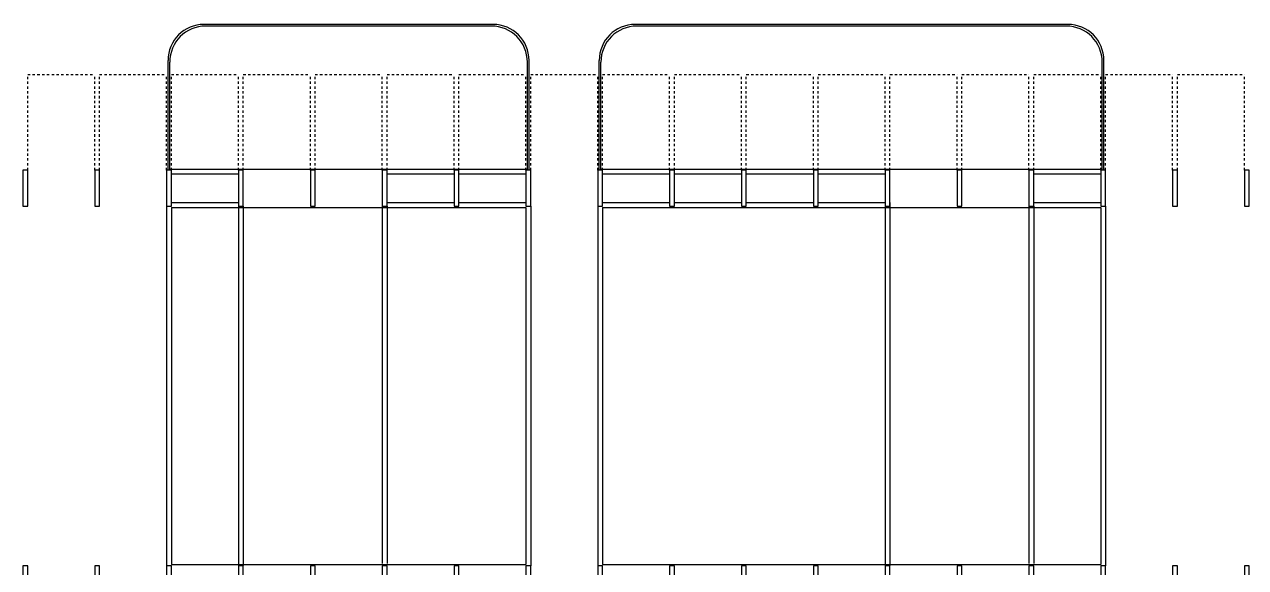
# Model space of a CAD drawing. Extents: x -31 to 207, y 425 to 518.
# Drawn here: x 99.3 to 150.2, y 466.8 to 489.4 of the extents above; entities that cross this region are included whole.
import ezdxf

# ---------------------------------------------------------------- set-up
doc = ezdxf.new("R2010")
doc.units = 0
doc.header["$LTSCALE"] = 0.01
doc.header["$MEASUREMENT"] = 0
doc.linetypes.add('HIDDEN2', pattern=[0.1875, 0.125, -0.0625])
doc.layers.get('0').update_dxf_attribs({"linetype": 'CONTINUOUS'})
for name, color, linetype in [('ESTR', 3, 'CONTINUOUS'), ('PISO', 1, 'CONTINUOUS'), ('PROJ', 1, 'HIDDEN2')]:
    doc.layers.add(name, color=color, linetype=linetype)

# ---------------------------------------------------------------- blocks, each defined once
blk = doc.blocks.new('PILAR-SLS')
for points in [[(0.003, -27.987), (0.203, -27.987), (0.203, -26.487), (0.003, -26.487)], [(0.003, -44.497), (0.203, -44.497), (0.203, -42.997), (0.003, -42.997)]]:
    blk.add_lwpolyline(points, close=True)

msp = doc.modelspace()

# ---------------------------------------------------------------- linework, layer by layer
at = {"layer": 'PISO'}
for p, q in [((118.819, 489.427), (106.749, 489.427)), ((118.749, 489.357), (106.819, 489.357)), ((142.819, 489.427), (124.749, 489.427)), ((142.749, 489.357), (124.819, 489.357)), ((105.249, 483.376), (105.249, 487.927)), ((120.319, 483.376), (120.319, 487.927)), ((123.249, 483.376), (123.249, 487.927)), ((144.319, 483.376), (144.319, 487.927)), ((105.319, 483.391), (105.319, 487.857)), ((120.249, 483.391), (120.249, 487.857)), ((123.319, 483.391), (123.319, 487.857)), ((144.249, 483.391), (144.249, 487.857)), ((105.319, 483.391), (120.249, 483.391)), ((108.39, 483.341), (108.39, 483.391)), ((114.19, 483.341), (114.19, 483.391)), ((123.319, 483.391), (144.249, 483.391)), ((135.39, 483.341), (135.39, 483.391)), ((141.19, 483.341), (141.19, 483.391)), ((105.39, 483.191), (108.19, 483.191)), ((114.39, 483.191), (117.19, 483.191)), ((117.39, 483.191), (120.19, 483.191)), ((123.39, 483.191), (126.19, 483.191)), ((126.39, 483.191), (129.19, 483.191)), ((129.39, 483.191), (132.19, 483.191)), ((132.39, 483.191), (135.19, 483.191)), ((141.39, 483.191), (144.19, 483.191)), ((105.19, 481.841), (105.19, 466.831)), ((105.39, 481.991), (108.19, 481.991)), ((108.19, 481.844), (108.19, 466.841)), ((108.39, 481.844), (108.39, 466.841)), ((114.19, 481.841), (114.19, 466.923)), ((114.39, 481.991), (117.19, 481.991)), ((114.39, 481.841), (114.39, 466.923)), ((117.39, 481.991), (120.19, 481.991)), ((120.39, 481.841), (120.39, 466.831)), ((123.19, 481.841), (123.19, 466.831)), ((123.39, 481.991), (126.19, 481.991)), ((126.39, 481.991), (129.19, 481.991)), ((129.39, 481.991), (132.19, 481.991)), ((132.39, 481.991), (135.19, 481.991)), ((135.19, 481.994), (135.19, 466.841)), ((135.39, 481.994), (135.39, 466.841)), ((141.19, 481.844), (141.19, 466.923)), ((141.39, 481.991), (144.19, 481.991)), ((141.39, 481.844), (141.39, 466.923)), ((144.39, 481.841), (144.39, 466.831)), ((105.39, 481.791), (105.39, 466.881)), ((105.39, 481.791), (120.19, 481.791)), ((108.39, 481.791), (108.39, 481.791)), ((120.19, 481.791), (120.19, 466.881)), ((123.39, 481.791), (144.19, 481.791)), ((123.39, 481.791), (123.39, 466.881)), ((144.19, 481.791), (144.19, 466.881)), ((105.39, 466.881), (120.19, 466.881)), ((123.39, 466.881), (144.19, 466.881))]:
    msp.add_line(p, q, dxfattribs=at)
for centre, start_param, end_param in [((106.749, 487.927), -0.785398, 0.785398), ((106.819, 487.857), -0.785398, 0.785398), ((118.749, 487.857), -2.356194, -0.785398), ((118.819, 487.927), -2.356194, -0.785398), ((124.749, 487.927), -0.785398, 0.785398), ((124.819, 487.857), -0.785398, 0.785398), ((142.749, 487.857), -2.356194, -0.785398), ((142.819, 487.927), -2.356194, -0.785398)]:
    msp.add_ellipse(centre, major_axis=(-1.061, 1.061), ratio=1, start_param=start_param, end_param=end_param, dxfattribs=at)
at = {"layer": 'PROJ'}
for p, q in [((99.39, 483.341), (99.39, 487.341)), ((99.39, 487.341), (102.19, 487.341)), ((102.19, 483.341), (102.19, 487.341)), ((102.39, 483.341), (102.39, 487.341)), ((102.39, 487.341), (105.19, 487.341)), ((105.19, 483.341), (105.19, 487.341)), ((105.39, 483.341), (105.39, 487.341)), ((105.39, 487.341), (108.19, 487.341)), ((108.19, 483.341), (108.19, 487.341)), ((108.39, 483.341), (108.39, 487.341)), ((108.39, 487.341), (111.19, 487.341)), ((111.19, 483.341), (111.19, 487.341)), ((111.39, 483.341), (111.39, 487.341)), ((111.39, 487.341), (114.19, 487.341)), ((114.19, 483.341), (114.19, 487.341)), ((114.39, 483.341), (114.39, 487.341)), ((114.39, 487.341), (117.19, 487.341)), ((117.19, 483.341), (117.19, 487.341)), ((117.39, 483.341), (117.39, 487.341)), ((117.39, 487.341), (120.19, 487.341)), ((120.19, 483.341), (120.19, 487.341)), ((120.39, 483.341), (120.39, 487.341)), ((120.39, 487.341), (123.19, 487.341)), ((123.19, 483.341), (123.19, 487.341)), ((123.39, 483.341), (123.39, 487.341)), ((123.39, 487.341), (126.19, 487.341)), ((126.19, 483.341), (126.19, 487.341)), ((126.39, 483.341), (126.39, 487.341)), ((126.39, 487.341), (129.19, 487.341)), ((129.19, 483.341), (129.19, 487.341)), ((129.39, 483.341), (129.39, 487.341)), ((129.39, 487.341), (132.19, 487.341)), ((132.19, 483.341), (132.19, 487.341)), ((132.39, 483.341), (132.39, 487.341)), ((132.39, 487.341), (135.19, 487.341)), ((135.19, 483.341), (135.19, 487.341)), ((135.39, 483.341), (135.39, 487.341)), ((135.39, 487.341), (138.19, 487.341)), ((138.19, 483.341), (138.19, 487.341)), ((138.39, 483.341), (138.39, 487.341)), ((138.39, 487.341), (141.19, 487.341)), ((141.19, 483.341), (141.19, 487.341)), ((141.39, 483.341), (141.39, 487.341)), ((141.39, 487.341), (144.19, 487.341)), ((144.19, 483.341), (144.19, 487.341)), ((144.39, 483.341), (144.39, 487.341)), ((144.39, 487.341), (147.19, 487.341)), ((147.19, 483.341), (147.19, 487.341)), ((147.39, 483.341), (147.39, 487.341)), ((147.39, 487.341), (150.19, 487.341)), ((150.19, 483.341), (150.19, 487.341))]:
    msp.add_line(p, q, dxfattribs=at)

# ---------------------------------------------------------------- block references
at = {"layer": 'ESTR'}
for p in [(99.187, 509.828), (102.187, 509.828), (105.187, 509.828), (108.187, 509.828), (111.187, 509.828), (114.187, 509.828), (117.187, 509.828), (120.187, 509.828), (123.187, 509.828), (126.187, 509.828), (126.187, 509.828), (129.187, 509.828), (132.187, 509.828), (135.187, 509.828), (138.187, 509.828), (141.187, 509.828), (144.187, 509.828), (147.187, 509.828), (150.187, 509.828)]:
    msp.add_blockref('PILAR-SLS', p, dxfattribs=at)

doc.saveas('drawing.dxf')
